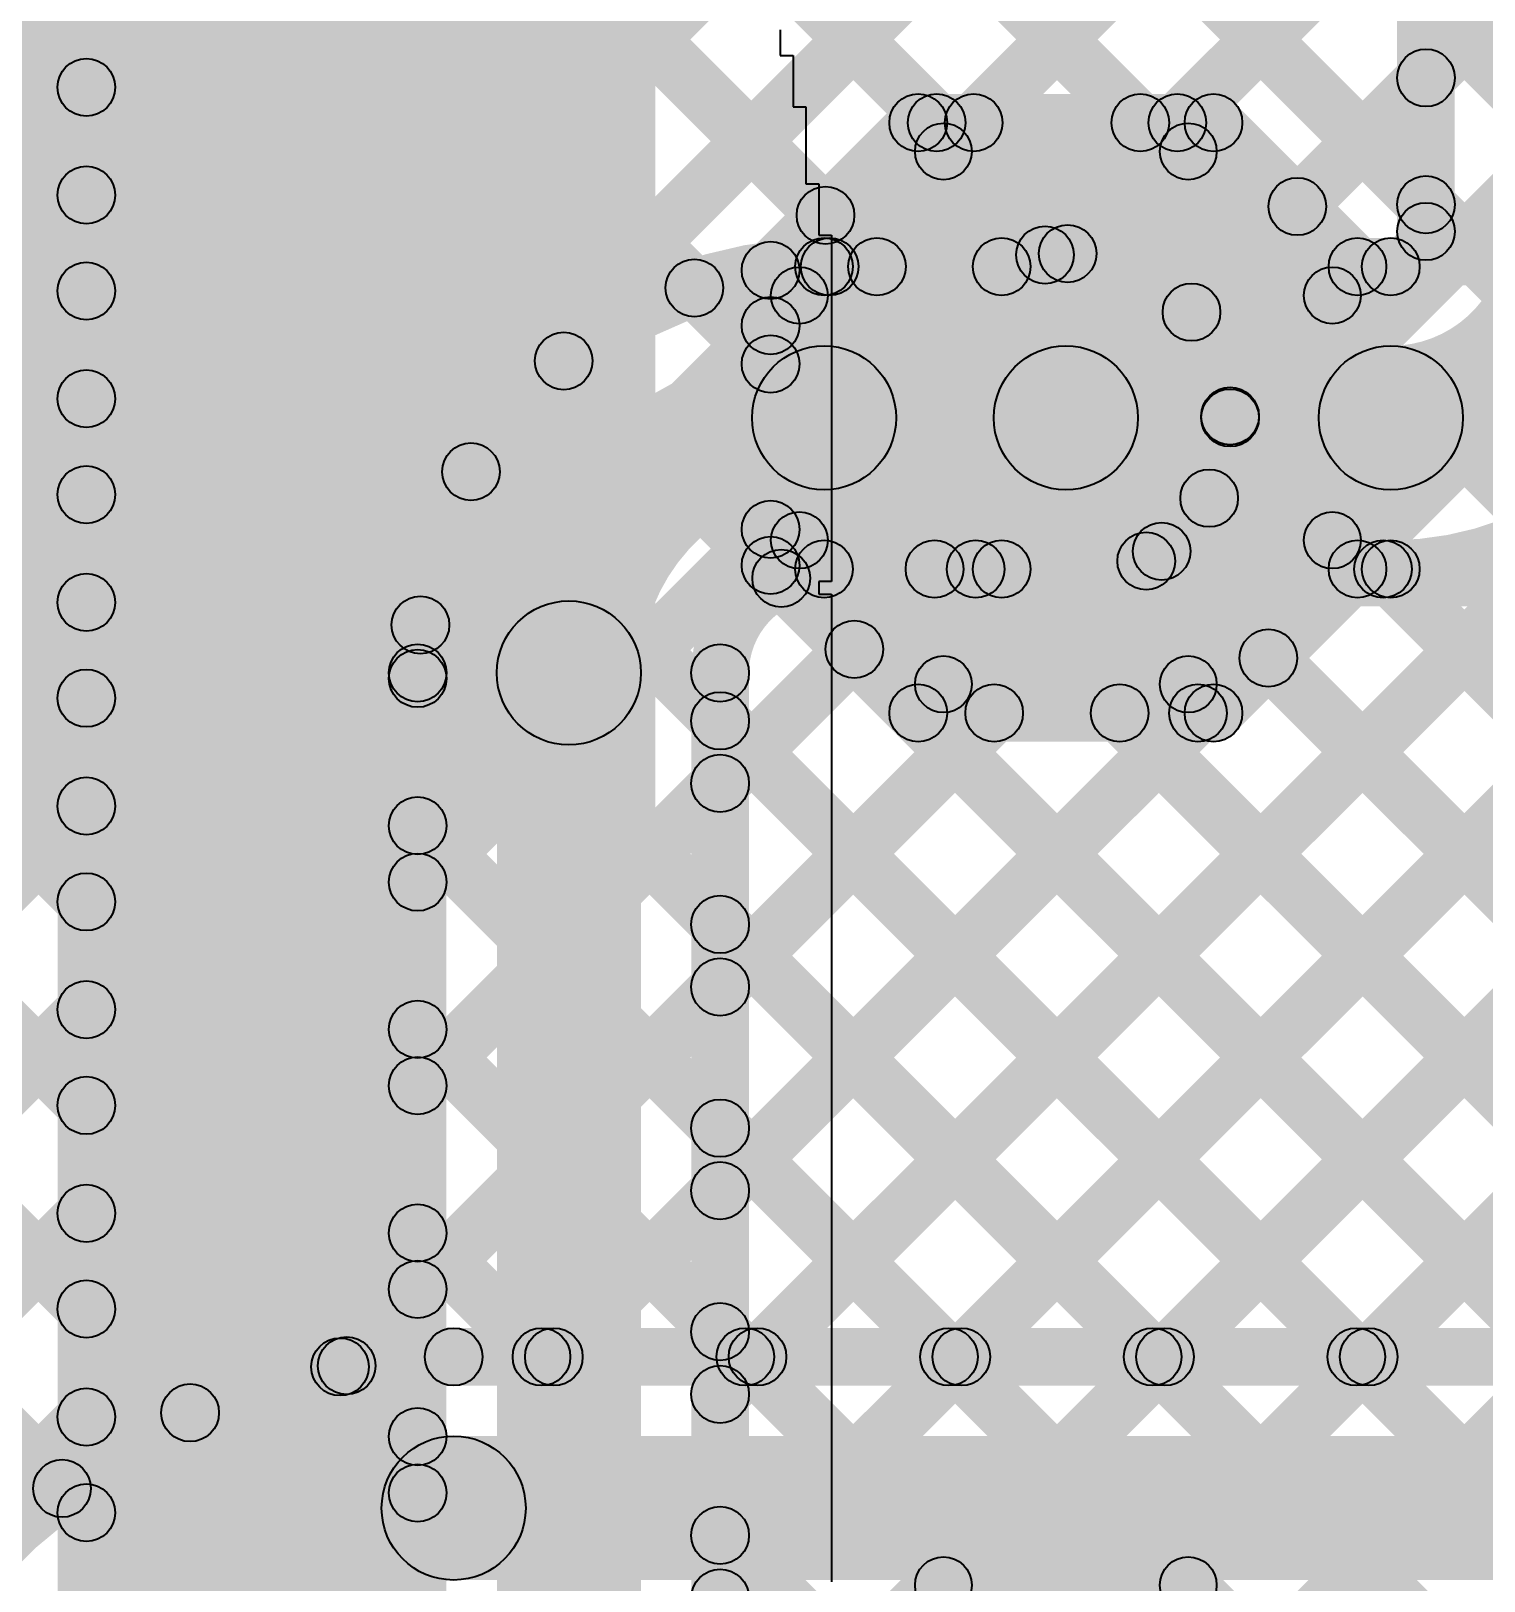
# Model space of a CAD drawing. Header units: millimetres. Extents: x 3.07 to 5.81, y 1.29 to 3.84.
# Drawn here: x 4.4113 to 4.6131, y 2.6709 to 2.8862 of the extents above; entities that cross this region are included whole.
import ezdxf

# ---------------------------------------------------------------- set-up
doc = ezdxf.new("R2010")
doc.units = ezdxf.units.MM
doc.header["$MEASUREMENT"] = 0
for name, color, linetype in [('BottomLayer', 5, 'Continuous'), ('BottomOverlay', 54, 'Continuous'), ('BottomSolder', 6, 'Continuous'), ('TopLayer', 1, 'Continuous'), ('TopOverlay', 2, 'Continuous'), ('TopPaste', 8, 'Continuous'), ('TopSolder', 216, 'Continuous'), ('ViaHoleLayer', 16, 'Continuous')]:
    doc.layers.add(name, color=color, linetype=linetype)

# ---------------------------------------------------------------- blocks, each defined once
blk = doc.blocks.new('TEST_POINT_63')
at = {"layer": 'TopLayer'}
blk.add_hatch(color=1, dxfattribs=at).paths.add_polyline_path([(0.015, 0.03), (-0.015, 0.03), (-0.03, 0.015), (-0.03, -0.015), (-0.015, -0.03), (0.015, -0.03), (0.03, -0.015), (0.03, 0.015)])
at = {"layer": 'TopOverlay'}
h = blk.add_hatch(color=2, dxfattribs=at)
edge = h.paths.add_edge_path()
edge.add_arc((-0.017, 0.037), 0.00394, 0, 360)
h = blk.add_hatch(color=2, dxfattribs=at)
edge = h.paths.add_edge_path()
edge.add_arc((-0.017, 0.037), 0.00394, 0, 360)
h = blk.add_hatch(color=2, dxfattribs=at)
edge = h.paths.add_edge_path()
edge.add_arc((-0.017, 0.037), 0.00394, 0, 360)
for points in [[(-0.017, 0.03306), (-0.017, 0.04094), (0.017, 0.04094), (0.017, 0.03306)], [(-0.017, 0.03306), (-0.017, 0.04094), (0.017, 0.04094), (0.017, 0.03306)], [(-0.03422, 0.01422), (-0.03978, 0.01978), (-0.01978, 0.03978), (-0.01422, 0.03422)], [(0.01422, 0.03422), (0.01978, 0.03978), (0.03978, 0.01978), (0.03422, 0.01422)], [(-0.03306, -0.017), (-0.04094, -0.017), (-0.04094, 0.017), (-0.03306, 0.017)], [(0.04094, -0.017), (0.03306, -0.017), (0.03306, 0.017), (0.04094, 0.017)], [(-0.03978, -0.01978), (-0.03422, -0.01422), (-0.01422, -0.03422), (-0.01978, -0.03978)], [(0.01978, -0.03978), (0.01422, -0.03422), (0.03422, -0.01422), (0.03978, -0.01978)], [(-0.017, -0.04094), (-0.017, -0.03306), (0.017, -0.03306), (0.017, -0.04094)], [(-0.017, -0.04094), (-0.017, -0.03306), (0.017, -0.03306), (0.017, -0.04094)]]:
    blk.add_hatch(color=2, dxfattribs=at).paths.add_polyline_path(points)
h = blk.add_hatch(color=2, dxfattribs=at)
edge = h.paths.add_edge_path()
edge.add_arc((0.017, 0.037), 0.00394, 0, 360)
h = blk.add_hatch(color=2, dxfattribs=at)
edge = h.paths.add_edge_path()
edge.add_arc((0.017, 0.037), 0.00394, 0, 360)
h = blk.add_hatch(color=2, dxfattribs=at)
edge = h.paths.add_edge_path()
edge.add_arc((0.017, 0.037), 0.00394, 0, 360)
h = blk.add_hatch(color=2, dxfattribs=at)
edge = h.paths.add_edge_path()
edge.add_arc((-0.037, 0.017), 0.00394, 0, 360)
h = blk.add_hatch(color=2, dxfattribs=at)
edge = h.paths.add_edge_path()
edge.add_arc((-0.037, 0.017), 0.00394, 0, 360)
h = blk.add_hatch(color=2, dxfattribs=at)
edge = h.paths.add_edge_path()
edge.add_arc((0.037, 0.017), 0.00394, 0, 360)
h = blk.add_hatch(color=2, dxfattribs=at)
edge = h.paths.add_edge_path()
edge.add_arc((0.037, 0.017), 0.00394, 0, 360)
h = blk.add_hatch(color=2, dxfattribs=at)
edge = h.paths.add_edge_path()
edge.add_arc((-0.037, -0.017), 0.00394, 0, 360)
h = blk.add_hatch(color=2, dxfattribs=at)
edge = h.paths.add_edge_path()
edge.add_arc((-0.037, -0.017), 0.00394, 0, 360)
h = blk.add_hatch(color=2, dxfattribs=at)
edge = h.paths.add_edge_path()
edge.add_arc((0.037, -0.017), 0.00394, 0, 360)
h = blk.add_hatch(color=2, dxfattribs=at)
edge = h.paths.add_edge_path()
edge.add_arc((0.037, -0.017), 0.00394, 0, 360)
h = blk.add_hatch(color=2, dxfattribs=at)
edge = h.paths.add_edge_path()
edge.add_arc((-0.017, -0.037), 0.00394, 0, 360)
h = blk.add_hatch(color=2, dxfattribs=at)
edge = h.paths.add_edge_path()
edge.add_arc((-0.017, -0.037), 0.00394, 0, 360)
h = blk.add_hatch(color=2, dxfattribs=at)
edge = h.paths.add_edge_path()
edge.add_arc((-0.017, -0.037), 0.00394, 0, 360)
h = blk.add_hatch(color=2, dxfattribs=at)
edge = h.paths.add_edge_path()
edge.add_arc((0.017, -0.037), 0.00394, 0, 360)
h = blk.add_hatch(color=2, dxfattribs=at)
edge = h.paths.add_edge_path()
edge.add_arc((0.017, -0.037), 0.00394, 0, 360)
h = blk.add_hatch(color=2, dxfattribs=at)
edge = h.paths.add_edge_path()
edge.add_arc((0.017, -0.037), 0.00394, 0, 360)
at = {"layer": 'TopPaste'}
blk.add_hatch(color=8, dxfattribs=at).paths.add_polyline_path([(0.015, 0.03), (-0.015, 0.03), (-0.03, 0.015), (-0.03, -0.015), (-0.015, -0.03), (0.015, -0.03), (0.03, -0.015), (0.03, 0.015)])
at = {"layer": 'TopSolder'}
blk.add_hatch(color=216, dxfattribs=at).paths.add_polyline_path([(0.017, 0.034), (-0.017, 0.034), (-0.034, 0.017), (-0.034, -0.017), (-0.017, -0.034), (0.017, -0.034), (0.034, -0.017), (0.034, 0.017)])
at = {"layer": 'TopOverlay'}
for centre in [(-0.017, 0.037), (-0.017, 0.037), (-0.017, 0.037), (0.017, 0.037), (0.017, 0.037), (0.017, 0.037), (-0.037, 0.017), (-0.037, 0.017), (0.037, 0.017), (0.037, 0.017), (-0.037, -0.017), (-0.037, -0.017), (0.037, -0.017), (0.037, -0.017), (-0.017, -0.037), (-0.017, -0.037), (-0.017, -0.037), (0.017, -0.037), (0.017, -0.037), (0.017, -0.037)]:
    blk.add_circle(centre, 0.00394, dxfattribs=at)
blk = doc.blocks.new('TEST_POINT_64')
at = {"layer": 'TopLayer'}
blk.add_hatch(color=1, dxfattribs=at).paths.add_polyline_path([(0.015, 0.03), (-0.015, 0.03), (-0.03, 0.015), (-0.03, -0.015), (-0.015, -0.03), (0.015, -0.03), (0.03, -0.015), (0.03, 0.015)])
at = {"layer": 'TopOverlay'}
h = blk.add_hatch(color=2, dxfattribs=at)
edge = h.paths.add_edge_path()
edge.add_arc((-0.017, 0.037), 0.00394, 0, 360)
h = blk.add_hatch(color=2, dxfattribs=at)
edge = h.paths.add_edge_path()
edge.add_arc((-0.017, 0.037), 0.00394, 0, 360)
h = blk.add_hatch(color=2, dxfattribs=at)
edge = h.paths.add_edge_path()
edge.add_arc((-0.017, 0.037), 0.00394, 0, 360)
for points in [[(-0.017, 0.03306), (-0.017, 0.04094), (0.017, 0.04094), (0.017, 0.03306)], [(-0.017, 0.03306), (-0.017, 0.04094), (0.017, 0.04094), (0.017, 0.03306)], [(-0.03422, 0.01422), (-0.03978, 0.01978), (-0.01978, 0.03978), (-0.01422, 0.03422)], [(0.01422, 0.03422), (0.01978, 0.03978), (0.03978, 0.01978), (0.03422, 0.01422)], [(-0.03306, -0.017), (-0.04094, -0.017), (-0.04094, 0.017), (-0.03306, 0.017)], [(0.04094, -0.017), (0.03306, -0.017), (0.03306, 0.017), (0.04094, 0.017)], [(-0.03978, -0.01978), (-0.03422, -0.01422), (-0.01422, -0.03422), (-0.01978, -0.03978)], [(0.01978, -0.03978), (0.01422, -0.03422), (0.03422, -0.01422), (0.03978, -0.01978)], [(-0.017, -0.04094), (-0.017, -0.03306), (0.017, -0.03306), (0.017, -0.04094)], [(-0.017, -0.04094), (-0.017, -0.03306), (0.017, -0.03306), (0.017, -0.04094)]]:
    blk.add_hatch(color=2, dxfattribs=at).paths.add_polyline_path(points)
h = blk.add_hatch(color=2, dxfattribs=at)
edge = h.paths.add_edge_path()
edge.add_arc((0.017, 0.037), 0.00394, 0, 360)
h = blk.add_hatch(color=2, dxfattribs=at)
edge = h.paths.add_edge_path()
edge.add_arc((0.017, 0.037), 0.00394, 0, 360)
h = blk.add_hatch(color=2, dxfattribs=at)
edge = h.paths.add_edge_path()
edge.add_arc((0.017, 0.037), 0.00394, 0, 360)
h = blk.add_hatch(color=2, dxfattribs=at)
edge = h.paths.add_edge_path()
edge.add_arc((-0.037, 0.017), 0.00394, 0, 360)
h = blk.add_hatch(color=2, dxfattribs=at)
edge = h.paths.add_edge_path()
edge.add_arc((-0.037, 0.017), 0.00394, 0, 360)
h = blk.add_hatch(color=2, dxfattribs=at)
edge = h.paths.add_edge_path()
edge.add_arc((0.037, 0.017), 0.00394, 0, 360)
h = blk.add_hatch(color=2, dxfattribs=at)
edge = h.paths.add_edge_path()
edge.add_arc((0.037, 0.017), 0.00394, 0, 360)
h = blk.add_hatch(color=2, dxfattribs=at)
edge = h.paths.add_edge_path()
edge.add_arc((-0.037, -0.017), 0.00394, 0, 360)
h = blk.add_hatch(color=2, dxfattribs=at)
edge = h.paths.add_edge_path()
edge.add_arc((-0.037, -0.017), 0.00394, 0, 360)
h = blk.add_hatch(color=2, dxfattribs=at)
edge = h.paths.add_edge_path()
edge.add_arc((0.037, -0.017), 0.00394, 0, 360)
h = blk.add_hatch(color=2, dxfattribs=at)
edge = h.paths.add_edge_path()
edge.add_arc((0.037, -0.017), 0.00394, 0, 360)
h = blk.add_hatch(color=2, dxfattribs=at)
edge = h.paths.add_edge_path()
edge.add_arc((-0.017, -0.037), 0.00394, 0, 360)
h = blk.add_hatch(color=2, dxfattribs=at)
edge = h.paths.add_edge_path()
edge.add_arc((-0.017, -0.037), 0.00394, 0, 360)
h = blk.add_hatch(color=2, dxfattribs=at)
edge = h.paths.add_edge_path()
edge.add_arc((-0.017, -0.037), 0.00394, 0, 360)
h = blk.add_hatch(color=2, dxfattribs=at)
edge = h.paths.add_edge_path()
edge.add_arc((0.017, -0.037), 0.00394, 0, 360)
h = blk.add_hatch(color=2, dxfattribs=at)
edge = h.paths.add_edge_path()
edge.add_arc((0.017, -0.037), 0.00394, 0, 360)
h = blk.add_hatch(color=2, dxfattribs=at)
edge = h.paths.add_edge_path()
edge.add_arc((0.017, -0.037), 0.00394, 0, 360)
at = {"layer": 'TopPaste'}
blk.add_hatch(color=8, dxfattribs=at).paths.add_polyline_path([(0.015, 0.03), (-0.015, 0.03), (-0.03, 0.015), (-0.03, -0.015), (-0.015, -0.03), (0.015, -0.03), (0.03, -0.015), (0.03, 0.015)])
at = {"layer": 'TopSolder'}
blk.add_hatch(color=216, dxfattribs=at).paths.add_polyline_path([(0.017, 0.034), (-0.017, 0.034), (-0.034, 0.017), (-0.034, -0.017), (-0.017, -0.034), (0.017, -0.034), (0.034, -0.017), (0.034, 0.017)])
at = {"layer": 'TopOverlay'}
for centre in [(-0.017, 0.037), (-0.017, 0.037), (-0.017, 0.037), (0.017, 0.037), (0.017, 0.037), (0.017, 0.037), (-0.037, 0.017), (-0.037, 0.017), (0.037, 0.017), (0.037, 0.017), (-0.037, -0.017), (-0.037, -0.017), (0.037, -0.017), (0.037, -0.017), (-0.017, -0.037), (-0.017, -0.037), (-0.017, -0.037), (0.017, -0.037), (0.017, -0.037), (0.017, -0.037)]:
    blk.add_circle(centre, 0.00394, dxfattribs=at)

msp = doc.modelspace()

# ---------------------------------------------------------------- hatches: boundary and pattern name
at = {"layer": 'BottomLayer'}
for points in [[(4.416, 1.688), (4.464, 1.688), (4.464, 3.257), (4.416, 3.257)], [(4.423, 1.731), (4.415, 1.731), (4.415, 3.181), (4.423, 3.181)], [(4.42183, 2.86054), (4.41617, 2.86619), (4.66717, 3.11719), (4.67283, 3.11154)], [(4.42183, 2.83225), (4.41617, 2.83791), (4.66717, 3.08891), (4.67283, 3.08325)], [(4.41617, 3.0735), (4.42183, 3.07916), (4.67283, 2.82816), (4.66717, 2.8225)], [(4.42183, 2.80397), (4.41617, 2.80963), (4.66717, 3.06063), (4.67283, 3.05497)], [(4.41617, 3.04522), (4.42183, 3.05088), (4.67283, 2.79988), (4.66717, 2.79422)], [(4.42183, 2.77568), (4.41617, 2.78134), (4.66717, 3.03234), (4.67283, 3.02668)], [(4.41617, 3.01694), (4.42183, 3.02259), (4.67283, 2.77159), (4.66717, 2.76594)], [(4.52503, 2.8506), (4.51937, 2.85626), (4.66717, 3.00406), (4.67283, 2.9984)], [(4.41617, 2.98865), (4.42183, 2.99431), (4.55807, 2.85807), (4.55241, 2.85241)], [(4.55494, 2.85223), (4.54928, 2.85788), (4.66717, 2.97577), (4.67283, 2.97012)], [(4.41617, 2.96037), (4.42183, 2.96602), (4.5316, 2.85626), (4.52594, 2.8506)], [(4.57528, 2.84429), (4.56963, 2.84994), (4.66717, 2.94749), (4.67283, 2.94183)], [(4.41617, 2.93208), (4.42183, 2.93774), (4.50626, 2.85331), (4.5006, 2.84765)], [(4.57772, 2.81844), (4.57207, 2.8241), (4.66717, 2.9192), (4.67283, 2.91355)], [(4.57772, 2.81844), (4.57207, 2.8241), (4.66717, 2.9192), (4.67283, 2.91355)], [(4.41617, 2.9038), (4.42183, 2.90945), (4.48812, 2.84317), (4.48246, 2.83751)], [(4.50983, 2.72226), (4.50417, 2.72792), (4.66717, 2.89092), (4.67283, 2.88526)], [(4.41617, 2.87551), (4.42183, 2.88117), (4.47523, 2.82777), (4.46957, 2.82211)], [(4.50983, 2.69398), (4.50417, 2.69964), (4.66717, 2.86264), (4.67283, 2.85698)], [(4.52143, 2.84943), (4.52143, 2.85743), (4.54609, 2.85743), (4.54609, 2.84943)], [(4.41617, 2.84723), (4.42183, 2.85289), (4.46822, 2.80649), (4.46257, 2.80083)], [(4.52143, 2.82243), (4.52143, 2.84243), (4.555, 2.84243), (4.555, 2.82243)], [(4.57498, 2.82984), (4.58064, 2.8355), (4.67283, 2.74331), (4.66717, 2.73765)], [(4.50983, 2.66569), (4.50417, 2.67135), (4.66717, 2.83435), (4.67283, 2.82869)], [(4.41617, 2.81895), (4.42183, 2.8246), (4.46783, 2.7786), (4.46217, 2.77295)], [(4.56547, 2.81107), (4.57113, 2.81672), (4.67283, 2.71502), (4.66717, 2.70937)], [(4.50983, 2.75055), (4.50417, 2.7562), (4.56333, 2.81536), (4.56899, 2.8097)], [(4.50983, 2.75055), (4.50417, 2.7562), (4.56333, 2.81536), (4.56899, 2.8097)], [(4.50983, 2.77883), (4.50417, 2.78449), (4.53394, 2.81426), (4.5396, 2.8086)], [(4.52143, 2.80743), (4.52143, 2.81543), (4.54609, 2.81543), (4.54609, 2.80743)], [(4.53965, 2.8086), (4.54531, 2.81426), (4.67283, 2.68674), (4.66717, 2.68108)], [(4.51265, 2.80732), (4.51831, 2.81297), (4.67283, 2.65845), (4.66717, 2.6528)], [(4.50983, 2.63741), (4.50417, 2.64307), (4.66717, 2.80607), (4.67283, 2.80041)], [(4.42183, 2.7474), (4.41617, 2.75306), (4.46217, 2.79906), (4.46783, 2.7934)], [(4.469, 1.498), (4.461, 1.498), (4.461, 2.797), (4.469, 2.797)], [(4.496, 1.494), (4.476, 1.494), (4.476, 2.797), (4.496, 2.797)], [(4.511, 1.494), (4.503, 1.494), (4.503, 2.797), (4.511, 2.797)], [(4.41617, 2.79066), (4.42183, 2.79632), (4.46783, 2.75032), (4.46217, 2.74466)], [(4.50417, 2.78751), (4.50983, 2.79317), (4.67283, 2.63017), (4.66717, 2.62451)], [(4.50983, 2.60913), (4.50417, 2.61478), (4.66717, 2.77778), (4.67283, 2.77213)], [(4.42183, 2.71912), (4.41617, 2.72477), (4.46217, 2.77077), (4.46783, 2.76512)], [(4.41617, 2.76238), (4.42183, 2.76803), (4.46783, 2.72203), (4.46217, 2.71638)], [(4.50417, 2.75923), (4.50983, 2.76489), (4.67283, 2.60189), (4.66717, 2.59623)], [(4.50983, 2.58084), (4.50417, 2.5865), (4.66717, 2.7495), (4.67283, 2.74384)], [(4.42183, 2.69083), (4.41617, 2.69649), (4.46217, 2.74249), (4.46783, 2.73683)], [(4.41617, 2.73409), (4.42183, 2.73975), (4.46783, 2.69375), (4.46217, 2.68809)], [(4.50417, 2.73095), (4.50983, 2.7366), (4.67283, 2.5736), (4.66717, 2.56795)], [(4.42183, 2.66255), (4.41617, 2.6682), (4.46217, 2.7142), (4.46783, 2.70855)], [(4.42183, 2.66255), (4.41617, 2.6682), (4.46217, 2.7142), (4.46783, 2.70855)], [(4.41617, 2.70581), (4.42183, 2.71147), (4.46783, 2.66547), (4.46217, 2.65981)], [(4.50417, 2.70266), (4.50983, 2.70832), (4.67283, 2.54532), (4.66717, 2.53966)], [(4.42183, 2.63426), (4.41617, 2.63992), (4.46217, 2.68592), (4.46783, 2.68026)], [(4.41617, 2.67753), (4.42183, 2.68318), (4.46783, 2.63718), (4.46217, 2.63153)], [(4.50417, 2.67438), (4.50983, 2.68003), (4.67283, 2.51703), (4.66717, 2.51138)]]:
    msp.add_hatch(color=5, dxfattribs=at).paths.add_polyline_path(points)
h = msp.add_hatch(color=5, dxfattribs=at)
edge = h.paths.add_edge_path()
edge.add_arc((4.419, 2.87834), 0.004, 0, 360)
h = msp.add_hatch(color=5, dxfattribs=at)
edge = h.paths.add_edge_path()
edge.add_arc((4.419, 2.86337), 0.004, 0, 360)
h = msp.add_hatch(color=5, dxfattribs=at)
edge = h.paths.add_edge_path()
edge.add_arc((4.55524, 2.85524), 0.004, 0, 360)
h = msp.add_hatch(color=5, dxfattribs=at)
edge = h.paths.add_edge_path()
edge.add_arc((4.52143, 2.85343), 0.004, 0, 360)
h = msp.add_hatch(color=5, dxfattribs=at)
edge = h.paths.add_edge_path()
edge.add_arc((4.52143, 2.85343), 0.004, 0, 360)
h = msp.add_hatch(color=5, dxfattribs=at)
edge = h.paths.add_edge_path()
edge.add_arc((4.5222, 2.85343), 0.004, 0, 360)
h = msp.add_hatch(color=5, dxfattribs=at)
edge = h.paths.add_edge_path()
edge.add_arc((4.52877, 2.85343), 0.004, 0, 360)
h = msp.add_hatch(color=5, dxfattribs=at)
edge = h.paths.add_edge_path()
edge.add_arc((4.54609, 2.85343), 0.004, 0, 360)
h = msp.add_hatch(color=5, dxfattribs=at)
edge = h.paths.add_edge_path()
edge.add_arc((4.54609, 2.85343), 0.004, 0, 360)
h = msp.add_hatch(color=5, dxfattribs=at)
edge = h.paths.add_edge_path()
edge.add_arc((4.55211, 2.85506), 0.004, 0, 360)
h = msp.add_hatch(color=5, dxfattribs=at)
edge = h.paths.add_edge_path()
edge.add_arc((4.419, 2.85006), 0.004, 0, 360)
h = msp.add_hatch(color=5, dxfattribs=at)
edge = h.paths.add_edge_path()
edge.add_arc((4.50343, 2.85048), 0.004, 0, 360)
h = msp.add_hatch(color=5, dxfattribs=at)
edge = h.paths.add_edge_path()
edge.add_arc((4.57245, 2.84711), 0.004, 0, 360)
h = msp.add_hatch(color=5, dxfattribs=at)
edge = h.paths.add_edge_path()
edge.add_arc((4.48529, 2.84034), 0.004, 0, 360)
h = msp.add_hatch(color=5, dxfattribs=at)
edge = h.paths.add_edge_path()
edge.add_arc((4.555, 2.83243), 0.01181, 0, 360)
h = msp.add_hatch(color=5, dxfattribs=at)
edge = h.paths.add_edge_path()
edge.add_arc((4.52143, 2.83243), 0.01, 0, 360)
h = msp.add_hatch(color=5, dxfattribs=at)
edge = h.paths.add_edge_path()
edge.add_arc((4.52143, 2.83243), 0.01, 0, 360)
h = msp.add_hatch(color=5, dxfattribs=at)
edge = h.paths.add_edge_path()
edge.add_arc((4.555, 2.83243), 0.01, 0, 360)
h = msp.add_hatch(color=5, dxfattribs=at)
edge = h.paths.add_edge_path()
edge.add_arc((4.419, 2.83508), 0.004, 0, 360)
h = msp.add_hatch(color=5, dxfattribs=at)
edge = h.paths.add_edge_path()
edge.add_arc((4.57781, 2.83267), 0.004, 0, 360)
h = msp.add_hatch(color=5, dxfattribs=at)
edge = h.paths.add_edge_path()
edge.add_arc((4.57781, 2.83243), 0.004, 0, 360)
h = msp.add_hatch(color=5, dxfattribs=at)
edge = h.paths.add_edge_path()
edge.add_arc((4.57781, 2.83243), 0.004, 0, 360)
h = msp.add_hatch(color=5, dxfattribs=at)
edge = h.paths.add_edge_path()
edge.add_arc((4.4724, 2.82494), 0.004, 0, 360)
h = msp.add_hatch(color=5, dxfattribs=at)
edge = h.paths.add_edge_path()
edge.add_arc((4.419, 2.82177), 0.004, 0, 360)
h = msp.add_hatch(color=5, dxfattribs=at)
edge = h.paths.add_edge_path()
edge.add_arc((4.5749, 2.82127), 0.004, 0, 360)
h = msp.add_hatch(color=5, dxfattribs=at)
edge = h.paths.add_edge_path()
edge.add_arc((4.5749, 2.82127), 0.004, 0, 360)
h = msp.add_hatch(color=5, dxfattribs=at)
edge = h.paths.add_edge_path()
edge.add_arc((4.56616, 2.81253), 0.004, 0, 360)
h = msp.add_hatch(color=5, dxfattribs=at)
edge = h.paths.add_edge_path()
edge.add_arc((4.56616, 2.81253), 0.004, 0, 360)
h = msp.add_hatch(color=5, dxfattribs=at)
edge = h.paths.add_edge_path()
edge.add_arc((4.5683, 2.8139), 0.004, 0, 360)
h = msp.add_hatch(color=5, dxfattribs=at)
edge = h.paths.add_edge_path()
edge.add_arc((4.51548, 2.81015), 0.004, 0, 360)
h = msp.add_hatch(color=5, dxfattribs=at)
edge = h.paths.add_edge_path()
edge.add_arc((4.52143, 2.81143), 0.004, 0, 360)
h = msp.add_hatch(color=5, dxfattribs=at)
edge = h.paths.add_edge_path()
edge.add_arc((4.52143, 2.81143), 0.004, 0, 360)
h = msp.add_hatch(color=5, dxfattribs=at)
edge = h.paths.add_edge_path()
edge.add_arc((4.53677, 2.81143), 0.004, 0, 360)
h = msp.add_hatch(color=5, dxfattribs=at)
edge = h.paths.add_edge_path()
edge.add_arc((4.54248, 2.81143), 0.004, 0, 360)
h = msp.add_hatch(color=5, dxfattribs=at)
edge = h.paths.add_edge_path()
edge.add_arc((4.54609, 2.81143), 0.004, 0, 360)
h = msp.add_hatch(color=5, dxfattribs=at)
edge = h.paths.add_edge_path()
edge.add_arc((4.54609, 2.81143), 0.004, 0, 360)
h = msp.add_hatch(color=5, dxfattribs=at)
edge = h.paths.add_edge_path()
edge.add_arc((4.419, 2.8068), 0.004, 0, 360)
h = msp.add_hatch(color=5, dxfattribs=at)
edge = h.paths.add_edge_path()
edge.add_arc((4.46539, 2.80366), 0.004, 0, 360)
h = msp.add_hatch(color=5, dxfattribs=at)
edge = h.paths.add_edge_path()
edge.add_arc((4.486, 2.797), 0.01, 0, 360)
h = msp.add_hatch(color=5, dxfattribs=at)
edge = h.paths.add_edge_path()
edge.add_arc((4.486, 2.797), 0.01, 0, 360)
h = msp.add_hatch(color=5, dxfattribs=at)
edge = h.paths.add_edge_path()
edge.add_arc((4.465, 2.797), 0.004, 0, 360)
h = msp.add_hatch(color=5, dxfattribs=at)
edge = h.paths.add_edge_path()
edge.add_arc((4.465, 2.797), 0.004, 0, 360)
h = msp.add_hatch(color=5, dxfattribs=at)
edge = h.paths.add_edge_path()
edge.add_arc((4.465, 2.79623), 0.004, 0, 360)
h = msp.add_hatch(color=5, dxfattribs=at)
edge = h.paths.add_edge_path()
edge.add_arc((4.507, 2.797), 0.004, 0, 360)
h = msp.add_hatch(color=5, dxfattribs=at)
edge = h.paths.add_edge_path()
edge.add_arc((4.507, 2.797), 0.004, 0, 360)
h = msp.add_hatch(color=5, dxfattribs=at)
edge = h.paths.add_edge_path()
edge.add_arc((4.419, 2.79349), 0.004, 0, 360)
h = msp.add_hatch(color=5, dxfattribs=at)
edge = h.paths.add_edge_path()
edge.add_arc((4.507, 2.79034), 0.004, 0, 360)
h = msp.add_hatch(color=5, dxfattribs=at)
edge = h.paths.add_edge_path()
edge.add_arc((4.507, 2.78166), 0.004, 0, 360)
h = msp.add_hatch(color=5, dxfattribs=at)
edge = h.paths.add_edge_path()
edge.add_arc((4.419, 2.77851), 0.004, 0, 360)
h = msp.add_hatch(color=5, dxfattribs=at)
edge = h.paths.add_edge_path()
edge.add_arc((4.465, 2.77577), 0.004, 0, 360)
h = msp.add_hatch(color=5, dxfattribs=at)
edge = h.paths.add_edge_path()
edge.add_arc((4.465, 2.76794), 0.004, 0, 360)
h = msp.add_hatch(color=5, dxfattribs=at)
edge = h.paths.add_edge_path()
edge.add_arc((4.419, 2.7652), 0.004, 0, 360)
h = msp.add_hatch(color=5, dxfattribs=at)
edge = h.paths.add_edge_path()
edge.add_arc((4.507, 2.76206), 0.004, 0, 360)
h = msp.add_hatch(color=5, dxfattribs=at)
edge = h.paths.add_edge_path()
edge.add_arc((4.507, 2.75338), 0.004, 0, 360)
h = msp.add_hatch(color=5, dxfattribs=at)
edge = h.paths.add_edge_path()
edge.add_arc((4.507, 2.75338), 0.004, 0, 360)
h = msp.add_hatch(color=5, dxfattribs=at)
edge = h.paths.add_edge_path()
edge.add_arc((4.419, 2.75023), 0.004, 0, 360)
h = msp.add_hatch(color=5, dxfattribs=at)
edge = h.paths.add_edge_path()
edge.add_arc((4.465, 2.74749), 0.004, 0, 360)
h = msp.add_hatch(color=5, dxfattribs=at)
edge = h.paths.add_edge_path()
edge.add_arc((4.465, 2.73966), 0.004, 0, 360)
h = msp.add_hatch(color=5, dxfattribs=at)
edge = h.paths.add_edge_path()
edge.add_arc((4.419, 2.73692), 0.004, 0, 360)
h = msp.add_hatch(color=5, dxfattribs=at)
edge = h.paths.add_edge_path()
edge.add_arc((4.507, 2.73377), 0.004, 0, 360)
h = msp.add_hatch(color=5, dxfattribs=at)
edge = h.paths.add_edge_path()
edge.add_arc((4.507, 2.72509), 0.004, 0, 360)
h = msp.add_hatch(color=5, dxfattribs=at)
edge = h.paths.add_edge_path()
edge.add_arc((4.419, 2.72194), 0.004, 0, 360)
h = msp.add_hatch(color=5, dxfattribs=at)
edge = h.paths.add_edge_path()
edge.add_arc((4.465, 2.7192), 0.004, 0, 360)
h = msp.add_hatch(color=5, dxfattribs=at)
edge = h.paths.add_edge_path()
edge.add_arc((4.465, 2.71138), 0.004, 0, 360)
h = msp.add_hatch(color=5, dxfattribs=at)
edge = h.paths.add_edge_path()
edge.add_arc((4.465, 2.71138), 0.004, 0, 360)
h = msp.add_hatch(color=5, dxfattribs=at)
edge = h.paths.add_edge_path()
edge.add_arc((4.419, 2.70864), 0.004, 0, 360)
h = msp.add_hatch(color=5, dxfattribs=at)
edge = h.paths.add_edge_path()
edge.add_arc((4.507, 2.70549), 0.004, 0, 360)
h = msp.add_hatch(color=5, dxfattribs=at)
edge = h.paths.add_edge_path()
edge.add_arc((4.507, 2.69681), 0.004, 0, 360)
h = msp.add_hatch(color=5, dxfattribs=at)
edge = h.paths.add_edge_path()
edge.add_arc((4.419, 2.69366), 0.004, 0, 360)
h = msp.add_hatch(color=5, dxfattribs=at)
edge = h.paths.add_edge_path()
edge.add_arc((4.465, 2.69092), 0.004, 0, 360)
h = msp.add_hatch(color=5, dxfattribs=at)
edge = h.paths.add_edge_path()
edge.add_arc((4.465, 2.68309), 0.004, 0, 360)
h = msp.add_hatch(color=5, dxfattribs=at)
edge = h.paths.add_edge_path()
edge.add_arc((4.419, 2.68035), 0.004, 0, 360)
h = msp.add_hatch(color=5, dxfattribs=at)
edge = h.paths.add_edge_path()
edge.add_arc((4.507, 2.6772), 0.004, 0, 360)
h = msp.add_hatch(color=5, dxfattribs=at)
edge = h.paths.add_edge_path()
edge.add_arc((4.507, 2.66852), 0.004, 0, 360)
at = {"layer": 'BottomSolder'}
h = msp.add_hatch(color=6, dxfattribs=at)
edge = h.paths.add_edge_path()
edge.add_arc((4.555, 2.83243), 0.01581, 0, 360)
at = {"layer": 'TopLayer'}
for points in [[(4.609, 2.85831), (4.601, 2.85831), (4.601, 3.141), (4.609, 3.141)], [(4.29317, 3.11165), (4.29883, 3.11731), (4.53988, 2.87626), (4.53422, 2.8706)], [(4.29317, 3.08337), (4.29883, 3.08902), (4.52446, 2.86339), (4.5188, 2.85773)], [(4.29317, 3.05508), (4.29883, 3.06074), (4.51683, 2.84274), (4.51117, 2.83708)], [(4.04353, 3.05017), (4.04918, 3.05583), (4.41846, 2.68655), (4.4128, 2.68089)], [(4.07181, 3.05017), (4.07747, 3.05583), (4.43624, 2.69706), (4.43058, 2.6914)], [(4.10009, 3.05017), (4.10575, 3.05583), (4.45798, 2.7036), (4.45233, 2.69794)], [(4.12838, 3.05017), (4.13403, 3.05583), (4.48503, 2.70483), (4.47938, 2.69917)], [(4.15666, 3.05017), (4.16232, 3.05583), (4.51332, 2.70483), (4.50766, 2.69917)], [(4.18495, 3.05017), (4.1906, 3.05583), (4.5416, 2.70483), (4.53595, 2.69917)], [(4.21323, 3.05017), (4.21889, 3.05583), (4.56989, 2.70483), (4.56423, 2.69917)], [(4.24151, 3.05017), (4.24717, 3.05583), (4.59817, 2.70483), (4.59251, 2.69917)], [(4.2698, 3.05017), (4.27545, 3.05583), (4.62645, 2.70483), (4.6208, 2.69917)], [(3.871, 2.776), (4.498, 2.776), (4.498, 3.051), (3.871, 3.051)], [(4.51502, 2.69917), (4.50936, 2.70483), (4.82251, 3.01797), (4.82817, 3.01232)], [(3.78003, 2.24702), (3.77437, 2.25267), (4.53117, 3.00948), (4.53683, 3.00382)], [(4.54331, 2.69917), (4.53765, 2.70483), (4.82251, 2.98969), (4.82817, 2.98403)], [(3.83186, 2.27057), (3.82621, 2.27623), (4.53117, 2.98119), (4.53683, 2.97554)], [(4.57159, 2.69917), (4.56593, 2.70483), (4.82251, 2.9614), (4.82817, 2.95575)], [(3.85843, 2.26885), (3.85277, 2.27451), (4.51117, 2.93291), (4.51683, 2.92725)], [(3.87664, 2.25878), (3.87098, 2.26444), (4.51602, 2.90948), (4.52168, 2.90382)], [(4.57331, 2.8706), (4.56766, 2.87626), (4.60217, 2.91077), (4.60783, 2.90512)], [(3.88938, 2.24324), (3.88373, 2.2489), (4.53017, 2.89533), (4.53582, 2.88968)], [(4.54503, 2.8706), (4.53937, 2.87626), (4.55694, 2.89383), (4.5626, 2.88817)], [(4.54494, 2.88817), (4.55059, 2.89383), (4.56816, 2.87626), (4.56251, 2.8706)], [(4.57295, 2.88845), (4.5786, 2.8941), (4.60783, 2.86488), (4.60217, 2.85922)], [(4.59987, 2.69917), (4.59422, 2.70483), (4.77734, 2.88795), (4.783, 2.8823)], [(4.58996, 2.85897), (4.58431, 2.86462), (4.60217, 2.88249), (4.60783, 2.87683)], [(4.5345, 2.86943), (4.5345, 2.87743), (4.5755, 2.87743), (4.5755, 2.86943)], [(4.51683, 2.8501), (4.51117, 2.85576), (4.53167, 2.87626), (4.53733, 2.8706)], [(4.57267, 2.8706), (4.57833, 2.87626), (4.59833, 2.85626), (4.59267, 2.8506)], [(4.5955, 2.84943), (4.5955, 2.85743), (4.60012, 2.85743), (4.60012, 2.84943)], [(4.518, 2.81193), (4.51, 2.81193), (4.51, 2.85293), (4.518, 2.85293)], [(3.94582, 2.2714), (3.94017, 2.27705), (4.51117, 2.84806), (4.51683, 2.8424)], [(4.555, 2.82243), (4.555, 2.84243), (4.60012, 2.84243), (4.60012, 2.82243)], [(3.96993, 2.26721), (3.96427, 2.27287), (4.51117, 2.81977), (4.51683, 2.81412)], [(4.51117, 2.8091), (4.51683, 2.81476), (4.53733, 2.79426), (4.53167, 2.7886)], [(4.57833, 2.7886), (4.57267, 2.79426), (4.59267, 2.81426), (4.59833, 2.8086)], [(4.5955, 2.80743), (4.5955, 2.81543), (4.60012, 2.81543), (4.60012, 2.80743)], [(4.59622, 2.8086), (4.60188, 2.81426), (4.71131, 2.70483), (4.70565, 2.69917)], [(3.9869, 2.2559), (3.98124, 2.26156), (4.52281, 2.80312), (4.52846, 2.79747)], [(4.5803, 2.79623), (4.58596, 2.80189), (4.68302, 2.70483), (4.67737, 2.69917)], [(4.5345, 2.78743), (4.5345, 2.79543), (4.5755, 2.79543), (4.5755, 2.78743)], [(4.45706, 2.69778), (4.4514, 2.70344), (4.54222, 2.79426), (4.54788, 2.7886)], [(4.45706, 2.69778), (4.4514, 2.70344), (4.54222, 2.79426), (4.54788, 2.7886)], [(4.48674, 2.69917), (4.48108, 2.70483), (4.57051, 2.79426), (4.57617, 2.7886)], [(4.55965, 2.7886), (4.56531, 2.79426), (4.65474, 2.70483), (4.64908, 2.69917)], [(4.47, 2.698), (4.47, 2.706), (4.764, 2.706), (4.764, 2.698)], [(4.47, 2.671), (4.47, 2.691), (4.764, 2.691), (4.764, 2.671)]]:
    msp.add_hatch(color=1, dxfattribs=at).paths.add_polyline_path(points)
h = msp.add_hatch(color=1, dxfattribs=at)
edge = h.paths.add_edge_path()
edge.add_arc((4.605, 2.87966), 0.004, 0, 360)
h = msp.add_hatch(color=1, dxfattribs=at)
edge = h.paths.add_edge_path()
edge.add_arc((4.5345, 2.87343), 0.004, 0, 360)
h = msp.add_hatch(color=1, dxfattribs=at)
edge = h.paths.add_edge_path()
edge.add_arc((4.5345, 2.87343), 0.004, 0, 360)
h = msp.add_hatch(color=1, dxfattribs=at)
edge = h.paths.add_edge_path()
edge.add_arc((4.53705, 2.87343), 0.004, 0, 360)
h = msp.add_hatch(color=1, dxfattribs=at)
edge = h.paths.add_edge_path()
edge.add_arc((4.5422, 2.87343), 0.004, 0, 360)
h = msp.add_hatch(color=1, dxfattribs=at)
edge = h.paths.add_edge_path()
edge.add_arc((4.56534, 2.87343), 0.004, 0, 360)
h = msp.add_hatch(color=1, dxfattribs=at)
edge = h.paths.add_edge_path()
edge.add_arc((4.57048, 2.87343), 0.004, 0, 360)
h = msp.add_hatch(color=1, dxfattribs=at)
edge = h.paths.add_edge_path()
edge.add_arc((4.5755, 2.87343), 0.004, 0, 360)
h = msp.add_hatch(color=1, dxfattribs=at)
edge = h.paths.add_edge_path()
edge.add_arc((4.5755, 2.87343), 0.004, 0, 360)
h = msp.add_hatch(color=1, dxfattribs=at)
edge = h.paths.add_edge_path()
edge.add_arc((4.58713, 2.86179), 0.004, 0, 360)
h = msp.add_hatch(color=1, dxfattribs=at)
edge = h.paths.add_edge_path()
edge.add_arc((4.605, 2.86205), 0.004, 0, 360)
h = msp.add_hatch(color=1, dxfattribs=at)
edge = h.paths.add_edge_path()
edge.add_arc((4.52163, 2.86056), 0.004, 0, 360)
h = msp.add_hatch(color=1, dxfattribs=at)
edge = h.paths.add_edge_path()
edge.add_arc((4.605, 2.85831), 0.004, 0, 360)
h = msp.add_hatch(color=1, dxfattribs=at)
edge = h.paths.add_edge_path()
edge.add_arc((4.605, 2.85831), 0.004, 0, 360)
h = msp.add_hatch(color=1, dxfattribs=at)
edge = h.paths.add_edge_path()
edge.add_arc((4.5955, 2.85343), 0.004, 0, 360)
h = msp.add_hatch(color=1, dxfattribs=at)
edge = h.paths.add_edge_path()
edge.add_arc((4.5955, 2.85343), 0.004, 0, 360)
h = msp.add_hatch(color=1, dxfattribs=at)
edge = h.paths.add_edge_path()
edge.add_arc((4.60012, 2.85343), 0.004, 0, 360)
h = msp.add_hatch(color=1, dxfattribs=at)
edge = h.paths.add_edge_path()
edge.add_arc((4.60012, 2.85343), 0.004, 0, 360)
h = msp.add_hatch(color=1, dxfattribs=at)
edge = h.paths.add_edge_path()
edge.add_arc((4.514, 2.85293), 0.004, 0, 360)
h = msp.add_hatch(color=1, dxfattribs=at)
edge = h.paths.add_edge_path()
edge.add_arc((4.514, 2.85293), 0.004, 0, 360)
h = msp.add_hatch(color=1, dxfattribs=at)
edge = h.paths.add_edge_path()
edge.add_arc((4.514, 2.84523), 0.004, 0, 360)
h = msp.add_hatch(color=1, dxfattribs=at)
edge = h.paths.add_edge_path()
edge.add_arc((4.555, 2.83243), 0.01181, 0, 360)
h = msp.add_hatch(color=1, dxfattribs=at)
edge = h.paths.add_edge_path()
edge.add_arc((4.514, 2.83991), 0.004, 0, 360)
h = msp.add_hatch(color=1, dxfattribs=at)
edge = h.paths.add_edge_path()
edge.add_arc((4.555, 2.83243), 0.01, 0, 360)
h = msp.add_hatch(color=1, dxfattribs=at)
edge = h.paths.add_edge_path()
edge.add_arc((4.60012, 2.83243), 0.01, 0, 360)
h = msp.add_hatch(color=1, dxfattribs=at)
edge = h.paths.add_edge_path()
edge.add_arc((4.60012, 2.83243), 0.01, 0, 360)
h = msp.add_hatch(color=1, dxfattribs=at)
edge = h.paths.add_edge_path()
edge.add_arc((4.514, 2.81694), 0.004, 0, 360)
h = msp.add_hatch(color=1, dxfattribs=at)
edge = h.paths.add_edge_path()
edge.add_arc((4.514, 2.81193), 0.004, 0, 360)
h = msp.add_hatch(color=1, dxfattribs=at)
edge = h.paths.add_edge_path()
edge.add_arc((4.514, 2.81193), 0.004, 0, 360)
h = msp.add_hatch(color=1, dxfattribs=at)
edge = h.paths.add_edge_path()
edge.add_arc((4.5955, 2.81143), 0.004, 0, 360)
h = msp.add_hatch(color=1, dxfattribs=at)
edge = h.paths.add_edge_path()
edge.add_arc((4.5955, 2.81143), 0.004, 0, 360)
h = msp.add_hatch(color=1, dxfattribs=at)
edge = h.paths.add_edge_path()
edge.add_arc((4.59905, 2.81143), 0.004, 0, 360)
h = msp.add_hatch(color=1, dxfattribs=at)
edge = h.paths.add_edge_path()
edge.add_arc((4.60012, 2.81143), 0.004, 0, 360)
h = msp.add_hatch(color=1, dxfattribs=at)
edge = h.paths.add_edge_path()
edge.add_arc((4.60012, 2.81143), 0.004, 0, 360)
h = msp.add_hatch(color=1, dxfattribs=at)
edge = h.paths.add_edge_path()
edge.add_arc((4.52563, 2.80029), 0.004, 0, 360)
h = msp.add_hatch(color=1, dxfattribs=at)
edge = h.paths.add_edge_path()
edge.add_arc((4.58313, 2.79906), 0.004, 0, 360)
h = msp.add_hatch(color=1, dxfattribs=at)
edge = h.paths.add_edge_path()
edge.add_arc((4.5345, 2.79143), 0.004, 0, 360)
h = msp.add_hatch(color=1, dxfattribs=at)
edge = h.paths.add_edge_path()
edge.add_arc((4.5345, 2.79143), 0.004, 0, 360)
h = msp.add_hatch(color=1, dxfattribs=at)
edge = h.paths.add_edge_path()
edge.add_arc((4.54505, 2.79143), 0.004, 0, 360)
h = msp.add_hatch(color=1, dxfattribs=at)
edge = h.paths.add_edge_path()
edge.add_arc((4.54505, 2.79143), 0.004, 0, 360)
h = msp.add_hatch(color=1, dxfattribs=at)
edge = h.paths.add_edge_path()
edge.add_arc((4.56248, 2.79143), 0.004, 0, 360)
h = msp.add_hatch(color=1, dxfattribs=at)
edge = h.paths.add_edge_path()
edge.add_arc((4.57334, 2.79143), 0.004, 0, 360)
h = msp.add_hatch(color=1, dxfattribs=at)
edge = h.paths.add_edge_path()
edge.add_arc((4.5755, 2.79143), 0.004, 0, 360)
h = msp.add_hatch(color=1, dxfattribs=at)
edge = h.paths.add_edge_path()
edge.add_arc((4.5755, 2.79143), 0.004, 0, 360)
h = msp.add_hatch(color=1, dxfattribs=at)
edge = h.paths.add_edge_path()
edge.add_arc((4.45423, 2.70061), 0.004, 0, 360)
h = msp.add_hatch(color=1, dxfattribs=at)
edge = h.paths.add_edge_path()
edge.add_arc((4.45423, 2.70061), 0.004, 0, 360)
h = msp.add_hatch(color=1, dxfattribs=at)
edge = h.paths.add_edge_path()
edge.add_arc((4.45515, 2.70077), 0.004, 0, 360)
h = msp.add_hatch(color=1, dxfattribs=at)
edge = h.paths.add_edge_path()
edge.add_arc((4.47, 2.702), 0.004, 0, 360)
h = msp.add_hatch(color=1, dxfattribs=at)
edge = h.paths.add_edge_path()
edge.add_arc((4.47, 2.702), 0.004, 0, 360)
h = msp.add_hatch(color=1, dxfattribs=at)
edge = h.paths.add_edge_path()
edge.add_arc((4.4822, 2.702), 0.004, 0, 360)
h = msp.add_hatch(color=1, dxfattribs=at)
edge = h.paths.add_edge_path()
edge.add_arc((4.48391, 2.702), 0.004, 0, 360)
h = msp.add_hatch(color=1, dxfattribs=at)
edge = h.paths.add_edge_path()
edge.add_arc((4.51049, 2.702), 0.004, 0, 360)
h = msp.add_hatch(color=1, dxfattribs=at)
edge = h.paths.add_edge_path()
edge.add_arc((4.51219, 2.702), 0.004, 0, 360)
h = msp.add_hatch(color=1, dxfattribs=at)
edge = h.paths.add_edge_path()
edge.add_arc((4.53877, 2.702), 0.004, 0, 360)
h = msp.add_hatch(color=1, dxfattribs=at)
edge = h.paths.add_edge_path()
edge.add_arc((4.54048, 2.702), 0.004, 0, 360)
h = msp.add_hatch(color=1, dxfattribs=at)
edge = h.paths.add_edge_path()
edge.add_arc((4.56706, 2.702), 0.004, 0, 360)
h = msp.add_hatch(color=1, dxfattribs=at)
edge = h.paths.add_edge_path()
edge.add_arc((4.56876, 2.702), 0.004, 0, 360)
h = msp.add_hatch(color=1, dxfattribs=at)
edge = h.paths.add_edge_path()
edge.add_arc((4.59534, 2.702), 0.004, 0, 360)
h = msp.add_hatch(color=1, dxfattribs=at)
edge = h.paths.add_edge_path()
edge.add_arc((4.59705, 2.702), 0.004, 0, 360)
h = msp.add_hatch(color=1, dxfattribs=at)
edge = h.paths.add_edge_path()
edge.add_arc((4.43341, 2.69423), 0.004, 0, 360)
h = msp.add_hatch(color=1, dxfattribs=at)
edge = h.paths.add_edge_path()
edge.add_arc((4.47, 2.681), 0.01, 0, 360)
h = msp.add_hatch(color=1, dxfattribs=at)
edge = h.paths.add_edge_path()
edge.add_arc((4.47, 2.681), 0.01, 0, 360)
h = msp.add_hatch(color=1, dxfattribs=at)
edge = h.paths.add_edge_path()
edge.add_arc((4.41563, 2.68372), 0.004, 0, 360)
at = {"layer": 'TopSolder'}
h = msp.add_hatch(color=216, dxfattribs=at)
edge = h.paths.add_edge_path()
edge.add_arc((4.555, 2.83243), 0.01581, 0, 360)
at = {"layer": 'ViaHoleLayer'}
h = msp.add_hatch(color=16, dxfattribs=at)
edge = h.paths.add_edge_path()
edge.add_arc((4.555, 2.83243), 0.00787, 0, 360)

# ---------------------------------------------------------------- linework, layer by layer
at = {"layer": 'BottomLayer'}
for points, const_width in [([(4.54609, 2.85343, -0.537234), (4.57781, 2.83243)], 0.008), ([(4.465, 2.797, -0.414214), (4.52143, 2.85343)], 0.008), ([(4.486, 2.797, -0.414214), (4.52143, 2.83243)], 0.02), ([(4.57781, 2.83243, -0.537234), (4.54609, 2.81143)], 0.008), ([(4.507, 2.797, -0.414214), (4.52143, 2.81143)], 0.008)]:
    msp.add_lwpolyline(points, format="xyb", dxfattribs=dict(at, const_width=const_width))
for centre, radius in [((4.419, 2.87834), 0.004), ((4.419, 2.86337), 0.004), ((4.55524, 2.85524), 0.004), ((4.52143, 2.85343), 0.004), ((4.52143, 2.85343), 0.004), ((4.5222, 2.85343), 0.004), ((4.52877, 2.85343), 0.004), ((4.54609, 2.85343), 0.004), ((4.54609, 2.85343), 0.004), ((4.55211, 2.85506), 0.004), ((4.419, 2.85006), 0.004), ((4.50343, 2.85048), 0.004), ((4.57245, 2.84711), 0.004), ((4.48529, 2.84034), 0.004), ((4.52143, 2.83243), 0.01), ((4.52143, 2.83243), 0.01), ((4.555, 2.83243), 0.01), ((4.419, 2.83508), 0.004), ((4.57781, 2.83267), 0.004), ((4.57781, 2.83243), 0.004), ((4.57781, 2.83243), 0.004), ((4.4724, 2.82494), 0.004), ((4.419, 2.82177), 0.004), ((4.5749, 2.82127), 0.004), ((4.5749, 2.82127), 0.004), ((4.56616, 2.81253), 0.004), ((4.56616, 2.81253), 0.004), ((4.5683, 2.8139), 0.004), ((4.51548, 2.81015), 0.004), ((4.52143, 2.81143), 0.004), ((4.52143, 2.81143), 0.004), ((4.53677, 2.81143), 0.004), ((4.54248, 2.81143), 0.004), ((4.54609, 2.81143), 0.004), ((4.54609, 2.81143), 0.004), ((4.419, 2.8068), 0.004), ((4.46539, 2.80366), 0.004), ((4.486, 2.797), 0.01), ((4.486, 2.797), 0.01), ((4.465, 2.797), 0.004), ((4.465, 2.797), 0.004), ((4.465, 2.79623), 0.004), ((4.507, 2.797), 0.004), ((4.507, 2.797), 0.004), ((4.419, 2.79349), 0.004), ((4.507, 2.79034), 0.004), ((4.507, 2.78166), 0.004), ((4.419, 2.77851), 0.004), ((4.465, 2.77577), 0.004), ((4.465, 2.76794), 0.004), ((4.419, 2.7652), 0.004), ((4.507, 2.76206), 0.004), ((4.507, 2.75338), 0.004), ((4.507, 2.75338), 0.004), ((4.419, 2.75023), 0.004), ((4.465, 2.74749), 0.004), ((4.465, 2.73966), 0.004), ((4.419, 2.73692), 0.004), ((4.507, 2.73377), 0.004), ((4.507, 2.72509), 0.004), ((4.419, 2.72194), 0.004), ((4.465, 2.7192), 0.004), ((4.465, 2.71138), 0.004), ((4.465, 2.71138), 0.004), ((4.419, 2.70864), 0.004), ((4.507, 2.70549), 0.004), ((4.507, 2.69681), 0.004), ((4.419, 2.69366), 0.004), ((4.465, 2.69092), 0.004), ((4.465, 2.68309), 0.004), ((4.419, 2.68035), 0.004), ((4.507, 2.6772), 0.004), ((4.507, 2.66852), 0.004)]:
    msp.add_circle(centre, radius, dxfattribs=at)
at = {"layer": 'BottomOverlay'}
for p, q in [((4.51535, 2.88633), (4.51535, 2.88454)), ((4.51535, 2.88454), (4.51535, 2.88276)), ((4.51535, 2.88276), (4.51713, 2.88276)), ((4.51713, 2.88276), (4.51713, 2.88098)), ((4.51713, 2.88098), (4.51713, 2.8792)), ((4.51713, 2.8792), (4.51713, 2.87742)), ((4.51713, 2.87742), (4.51713, 2.87563)), ((4.51713, 2.87563), (4.51891, 2.87563)), ((4.51891, 2.87563), (4.51891, 2.87385)), ((4.51891, 2.87385), (4.51891, 2.87207)), ((4.51891, 2.87207), (4.51891, 2.87029)), ((4.51891, 2.87029), (4.51891, 2.86851)), ((4.51891, 2.86851), (4.51891, 2.86673)), ((4.51891, 2.86673), (4.51891, 2.86494)), ((4.51891, 2.86494), (4.52069, 2.86494)), ((4.52069, 2.86494), (4.52069, 2.86316)), ((4.52069, 2.86316), (4.52069, 2.86138)), ((4.52069, 2.86138), (4.52069, 2.8596)), ((4.52069, 2.8596), (4.52069, 2.85782)), ((4.52069, 2.85782), (4.52248, 2.85782)), ((4.52248, 2.85782), (4.52248, 2.85604)), ((4.52248, 2.85604), (4.52248, 2.85425)), ((4.52248, 2.85425), (4.52248, 2.85247)), ((4.52248, 2.85247), (4.52248, 2.85069)), ((4.52248, 2.85069), (4.52248, 2.84891)), ((4.52248, 2.84891), (4.52248, 2.84713)), ((4.52248, 2.84713), (4.52248, 2.84535)), ((4.52248, 2.84535), (4.52248, 2.84356)), ((4.52248, 2.84356), (4.52248, 2.84178)), ((4.52248, 2.84178), (4.52248, 2.84)), ((4.52248, 2.84), (4.52248, 2.83822)), ((4.52248, 2.83822), (4.52248, 2.83644)), ((4.52248, 2.83644), (4.52248, 2.83465)), ((4.52248, 2.83465), (4.52248, 2.83287)), ((4.52248, 2.83287), (4.52248, 2.83109)), ((4.52248, 2.83109), (4.52248, 2.82931)), ((4.52248, 2.82931), (4.52248, 2.82753)), ((4.52248, 2.82753), (4.52248, 2.82575)), ((4.52248, 2.82575), (4.52248, 2.82396)), ((4.52248, 2.82396), (4.52248, 2.82218)), ((4.52248, 2.82218), (4.52248, 2.8204)), ((4.52248, 2.8204), (4.52248, 2.81862)), ((4.52248, 2.81862), (4.52248, 2.81684)), ((4.52248, 2.81684), (4.52248, 2.81506)), ((4.52248, 2.81506), (4.52248, 2.81327)), ((4.52248, 2.81327), (4.52248, 2.81149)), ((4.52248, 2.80971), (4.52069, 2.80971)), ((4.52069, 2.80971), (4.52069, 2.80793)), ((4.52248, 2.81149), (4.52248, 2.80971)), ((4.52069, 2.80793), (4.52248, 2.80793)), ((4.52248, 2.80793), (4.52248, 2.80615)), ((4.52248, 2.80615), (4.52248, 2.80437)), ((4.52248, 2.80437), (4.52248, 2.80258)), ((4.52248, 2.80258), (4.52248, 2.8008)), ((4.52248, 2.8008), (4.52248, 2.79902)), ((4.52248, 2.79902), (4.52248, 2.79724)), ((4.52248, 2.79724), (4.52248, 2.79546)), ((4.52248, 2.79546), (4.52248, 2.79367)), ((4.52248, 2.79367), (4.52248, 2.79189)), ((4.52248, 2.79189), (4.52248, 2.79011)), ((4.52248, 2.79011), (4.52248, 2.78833)), ((4.52248, 2.78833), (4.52248, 2.78655)), ((4.52248, 2.78655), (4.52248, 2.78477)), ((4.52248, 2.78477), (4.52248, 2.78298)), ((4.52248, 2.78298), (4.52248, 2.7812)), ((4.52248, 2.7812), (4.52248, 2.77942)), ((4.52248, 2.77942), (4.52248, 2.77764)), ((4.52248, 2.77764), (4.52248, 2.77586)), ((4.52248, 2.77586), (4.52248, 2.77408)), ((4.52248, 2.77408), (4.52248, 2.77229)), ((4.52248, 2.77229), (4.52248, 2.77051)), ((4.52248, 2.77051), (4.52248, 2.76873)), ((4.52248, 2.76873), (4.52248, 2.76695)), ((4.52248, 2.76695), (4.52248, 2.76517)), ((4.52248, 2.76517), (4.52248, 2.76339)), ((4.52248, 2.76339), (4.52248, 2.7616)), ((4.52248, 2.7616), (4.52248, 2.75982)), ((4.52248, 2.75982), (4.52248, 2.75804)), ((4.52248, 2.75804), (4.52248, 2.75626)), ((4.52248, 2.75626), (4.52248, 2.75448)), ((4.52248, 2.75448), (4.52248, 2.7527)), ((4.52248, 2.7527), (4.52248, 2.75091)), ((4.52248, 2.75091), (4.52248, 2.74913)), ((4.52248, 2.74913), (4.52248, 2.74735)), ((4.52248, 2.74735), (4.52248, 2.74557)), ((4.52248, 2.74557), (4.52248, 2.74379)), ((4.52248, 2.74379), (4.52248, 2.742)), ((4.52248, 2.742), (4.52248, 2.74022)), ((4.52248, 2.74022), (4.52248, 2.73844)), ((4.52248, 2.73844), (4.52248, 2.73666)), ((4.52248, 2.73666), (4.52248, 2.73488)), ((4.52248, 2.73488), (4.52248, 2.7331)), ((4.52248, 2.7331), (4.52248, 2.73131)), ((4.52248, 2.73131), (4.52248, 2.72953)), ((4.52248, 2.72953), (4.52248, 2.72775)), ((4.52248, 2.72775), (4.52248, 2.72597)), ((4.52248, 2.72597), (4.52248, 2.72419)), ((4.52248, 2.72419), (4.52248, 2.72241)), ((4.52248, 2.72241), (4.52248, 2.72062)), ((4.52248, 2.72062), (4.52248, 2.71884)), ((4.52248, 2.71884), (4.52248, 2.71706)), ((4.52248, 2.71706), (4.52248, 2.71528)), ((4.52248, 2.71528), (4.52248, 2.7135)), ((4.52248, 2.7135), (4.52248, 2.71172)), ((4.52248, 2.71172), (4.52248, 2.70993)), ((4.52248, 2.70993), (4.52248, 2.70815)), ((4.52248, 2.70815), (4.52248, 2.70637)), ((4.52248, 2.70637), (4.52248, 2.70459)), ((4.52248, 2.70459), (4.52248, 2.70281)), ((4.52248, 2.70281), (4.52248, 2.70102)), ((4.52248, 2.70102), (4.52248, 2.69924)), ((4.52248, 2.69924), (4.52248, 2.69746)), ((4.52248, 2.69746), (4.52248, 2.69568)), ((4.52248, 2.69568), (4.52248, 2.6939)), ((4.52248, 2.6939), (4.52248, 2.69212)), ((4.52248, 2.69212), (4.52248, 2.69033)), ((4.52248, 2.69033), (4.52248, 2.68855)), ((4.52248, 2.68855), (4.52248, 2.68677)), ((4.52248, 2.68677), (4.52248, 2.68499)), ((4.52248, 2.68499), (4.52248, 2.68321)), ((4.52248, 2.68321), (4.52248, 2.68143)), ((4.52248, 2.68143), (4.52248, 2.67964)), ((4.52248, 2.67964), (4.52248, 2.67786)), ((4.52248, 2.67786), (4.52248, 2.67608)), ((4.52248, 2.67608), (4.52248, 2.6743)), ((4.52248, 2.6743), (4.52248, 2.67252)), ((4.52248, 2.67252), (4.52248, 2.67074))]:
    msp.add_line(p, q, dxfattribs=at)
at = {"layer": 'TopLayer'}
for points, const_width in [([(4.626, 2.85831, -0.414214), (4.60012, 2.83243)], 0.02), ([(4.647, 2.85831, -0.414214), (4.60012, 2.81143)], 0.008), ([(4.605, 2.85831, -0.414214), (4.60012, 2.85343)], 0.008), ([(4.38, 2.612, -0.414214), (4.47, 2.702)], 0.008), ([(4.401, 2.612, -0.414214), (4.47, 2.681)], 0.02)]:
    msp.add_lwpolyline(points, format="xyb", dxfattribs=dict(at, const_width=const_width))
for centre, radius in [((4.605, 2.87966), 0.004), ((4.5345, 2.87343), 0.004), ((4.5345, 2.87343), 0.004), ((4.53705, 2.87343), 0.004), ((4.5422, 2.87343), 0.004), ((4.56534, 2.87343), 0.004), ((4.57048, 2.87343), 0.004), ((4.5755, 2.87343), 0.004), ((4.5755, 2.87343), 0.004), ((4.58713, 2.86179), 0.004), ((4.605, 2.86205), 0.004), ((4.52163, 2.86056), 0.004), ((4.605, 2.85831), 0.004), ((4.605, 2.85831), 0.004), ((4.5955, 2.85343), 0.004), ((4.5955, 2.85343), 0.004), ((4.60012, 2.85343), 0.004), ((4.60012, 2.85343), 0.004), ((4.514, 2.85293), 0.004), ((4.514, 2.85293), 0.004), ((4.514, 2.84523), 0.004), ((4.514, 2.83991), 0.004), ((4.555, 2.83243), 0.01), ((4.60012, 2.83243), 0.01), ((4.60012, 2.83243), 0.01), ((4.514, 2.81694), 0.004), ((4.514, 2.81193), 0.004), ((4.514, 2.81193), 0.004), ((4.5955, 2.81143), 0.004), ((4.5955, 2.81143), 0.004), ((4.59905, 2.81143), 0.004), ((4.60012, 2.81143), 0.004), ((4.60012, 2.81143), 0.004), ((4.52563, 2.80029), 0.004), ((4.58313, 2.79906), 0.004), ((4.5345, 2.79143), 0.004), ((4.5345, 2.79143), 0.004), ((4.54505, 2.79143), 0.004), ((4.54505, 2.79143), 0.004), ((4.56248, 2.79143), 0.004), ((4.57334, 2.79143), 0.004), ((4.5755, 2.79143), 0.004), ((4.5755, 2.79143), 0.004), ((4.45423, 2.70061), 0.004), ((4.45423, 2.70061), 0.004), ((4.45515, 2.70077), 0.004), ((4.47, 2.702), 0.004), ((4.47, 2.702), 0.004), ((4.4822, 2.702), 0.004), ((4.48391, 2.702), 0.004), ((4.51049, 2.702), 0.004), ((4.51219, 2.702), 0.004), ((4.53877, 2.702), 0.004), ((4.54048, 2.702), 0.004), ((4.56706, 2.702), 0.004), ((4.56876, 2.702), 0.004), ((4.59534, 2.702), 0.004), ((4.59705, 2.702), 0.004), ((4.43341, 2.69423), 0.004), ((4.47, 2.681), 0.01), ((4.47, 2.681), 0.01), ((4.41563, 2.68372), 0.004)]:
    msp.add_circle(centre, radius, dxfattribs=at)

# ---------------------------------------------------------------- block references
for name, p in [('TEST_POINT_63', (4.555, 2.83243)), ('TEST_POINT_64', (4.555, 2.63329))]:
    msp.add_blockref(name, p)

# ---------------------------------------------------------------- texts
at = {"layer": 'TopOverlay'}
msp.add_text('B_ADC', height=0.05, rotation=360, dxfattribs=at).set_placement((4.588, 2.80626))

doc.saveas('drawing.dxf')
